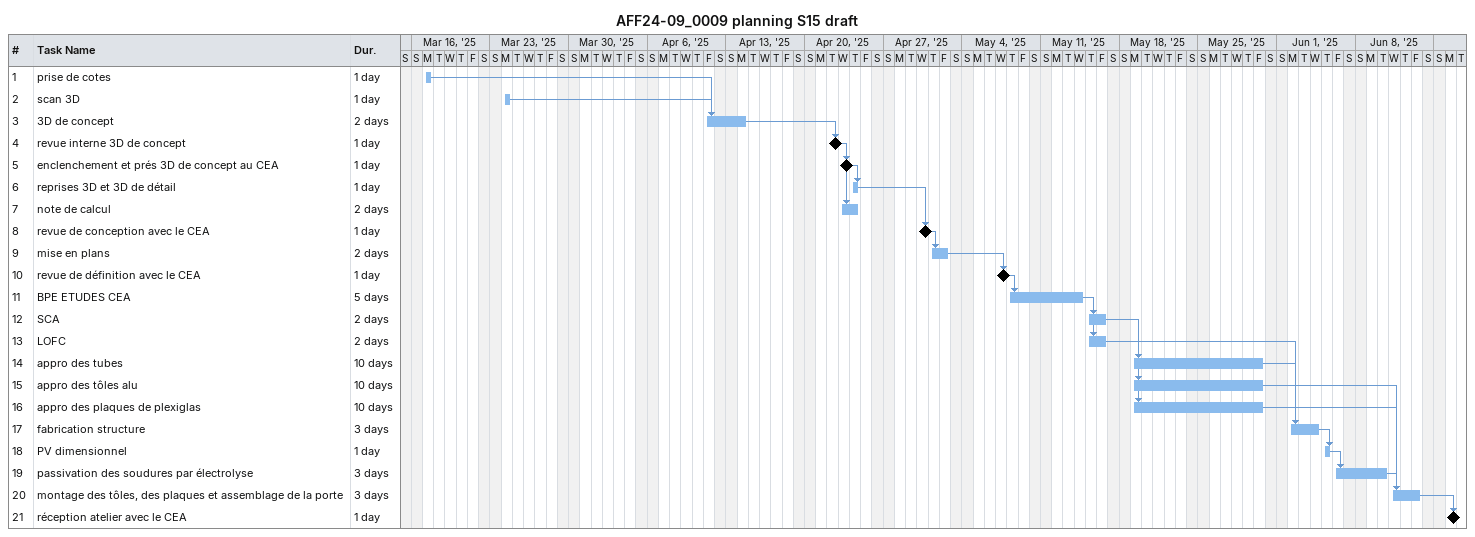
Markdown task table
AFF24-09_0009 planning S15 draft

| ID | Task | Duration | Start | Finish | Predecessors |
|---|---|---|---|---|---|
| 1 | prise de cotes | 1d | 2025-03-17 | 2025-03-17 |  |
| 2 | scan 3D | 1d | 2025-03-24 | 2025-03-24 |  |
| 3 | 3D de concept | 2d | 2025-04-11 | 2025-04-14 | 1, 2 |
| 4 | revue interne 3D de concept | 1d | 2025-04-22 | 2025-04-22 | 3 |
| 5 | enclenchement et prés 3D de concept au CEA | 1d | 2025-04-23 | 2025-04-23 | 4 |
| 6 | reprises 3D et 3D de détail | 1d | 2025-04-24 | 2025-04-24 | 5 |
| 7 | note de calcul | 2d | 2025-04-23 | 2025-04-24 | 4 |
| 8 | revue de conception avec le CEA | 1d | 2025-04-30 | 2025-04-30 | 6 |
| 9 | mise en plans | 2d | 2025-05-01 | 2025-05-02 | 8 |
| 10 | revue de définition avec le CEA | 1d | 2025-05-07 | 2025-05-07 | 9 |
| 11 | BPE ETUDES CEA | 5d | 2025-05-08 | 2025-05-14 | 10 |
| 12 | SCA | 2d | 2025-05-15 | 2025-05-16 | 11 |
| 13 | LOFC | 2d | 2025-05-15 | 2025-05-16 | 11 |
| 14 | appro des tubes | 10d | 2025-05-19 | 2025-05-30 | 12 |
| 15 | appro des tôles alu | 10d | 2025-05-19 | 2025-05-30 | 12 |
| 16 | appro des plaques de plexiglas | 10d | 2025-05-19 | 2025-05-30 | 12 |
| 17 | fabrication structure | 3d | 2025-06-02 | 2025-06-04 | 14, 13 |
| 18 | PV dimensionnel | 1d | 2025-06-05 | 2025-06-05 | 17 |
| 19 | passivation des soudures par électrolyse | 3d | 2025-06-06 | 2025-06-10 | 18 |
| 20 | montage des tôles, des plaques et assemblage de la porte | 3d | 2025-06-11 | 2025-06-13 | 19, 15, 16 |
| 21 | réception atelier avec le CEA | 1d | 2025-06-16 | 2025-06-16 | 20 |
